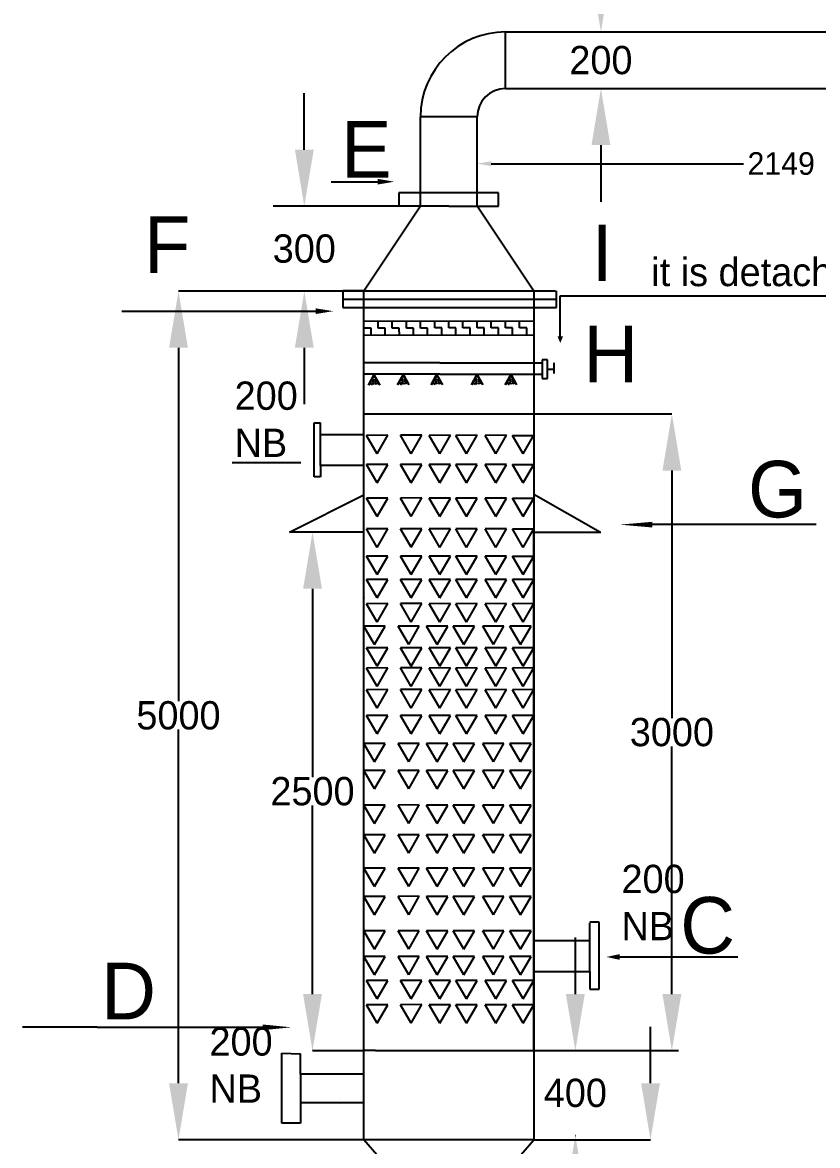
# Model space of a CAD drawing. Header units: inches. Extents: x -36349 to 130474, y -1458 to 49216.
# Drawn here: x -9149 to -6340, y 3319 to 7289 of the extents above; entities that cross this region are included whole.
import ezdxf

# ---------------------------------------------------------------- set-up
doc = ezdxf.new("R2010")
doc.units = ezdxf.units.IN
doc.header["$MEASUREMENT"] = 0
doc.layers.add('EQTXT', color=6, linetype='Continuous')
doc.layers.add('LINE NO', color=7, linetype='Continuous')
doc.dimstyles.get("Standard").update_dxf_attribs({"dimtxt": 80, "dimasz": 50, "dimexe": 0.18, "dimexo": 40, "dimgap": 0.09, "dimtad": 0, "dimtih": 1, "dimtoh": 1, "dimdec": 0, "dimzin": 0, "dimdsep": 46, "dimtxsty": 'Standard', "dimcen": 0.09, "dimclrd": 6, "dimclre": 6, "dimclrt": 5, "dimadec": 0, "dimazin": 0, "dimtfac": 1, "dimtdec": 0, "dimtofl": 0, "dimtmove": 0, "dimatfit": 3, "dimfxl": 1, "dimtolj": 1, "dimtzin": 0, "dimarcsym": 0})

# ---------------------------------------------------------------- blocks, each defined once
blk = doc.blocks.new('*D85')
at = {"layer": 'Defpoints', "color": 0, "linetype": 'ByBlock', "transparency": 16777216}
for p in [(-7442.9, 7255), (-7442.9, 7055), (-7105.5, 7055)]:
    blk.add_point(p, dxfattribs=at)
at = {"layer": 'EQTXT', "color": 6, "lineweight": -2, "transparency": 16777216}
for p, q in [((-7105.5, 7455), (-7105.5, 7655)), ((-7106.5, 7255), (-7105.3, 7255)), ((-7106.5, 7055), (-7105.3, 7055)), ((-7105.5, 6855), (-7105.5, 6655))]:
    blk.add_line(p, q, dxfattribs=at)
at = {"layer": 'EQTXT', "color": 6, "linetype": 'ByBlock', "transparency": 16777216}
for points in [[(-7138.8, 7455), (-7072.1, 7455), (-7105.5, 7255)], [(-7138.8, 6855), (-7072.1, 6855), (-7105.5, 7055)]]:
    blk.add_solid(points, dxfattribs=at)
at = {"layer": 'EQTXT', "color": 7, "linetype": 'ByBlock', "transparency": 16777216, "insert": (-7105.5, 7155), "char_height": 100, "attachment_point": 5}
blk.add_mtext('\\A1;200', dxfattribs=at)
blk = doc.blocks.new('*D86')
at = {"layer": 'Defpoints', "color": 0, "linetype": 'ByBlock', "transparency": 16777216}
for p in [(-8056.2, 6338.8), (-8598.1, 3338.8), (-8056.1, 3338.8)]:
    blk.add_point(p, dxfattribs=at)
at = {"layer": 'EQTXT', "color": 6, "lineweight": -2, "transparency": 16777216}
for p, q in [((-8597.1, 6338.8), (-8598.3, 6338.8)), ((-8598.1, 6138.8), (-8598.1, 4888.9)), ((-8598.1, 3538.8), (-8598.1, 4788.7)), ((-8597.1, 3338.8), (-8598.3, 3338.8))]:
    blk.add_line(p, q, dxfattribs=at)
at = {"layer": 'EQTXT', "color": 6, "linetype": 'ByBlock', "transparency": 16777216}
for points in [[(-8631.4, 6138.8), (-8564.8, 6138.8), (-8598.1, 6338.8)], [(-8631.4, 3538.8), (-8564.8, 3538.8), (-8598.1, 3338.8)]]:
    blk.add_solid(points, dxfattribs=at)
at = {"layer": 'EQTXT', "color": 7, "linetype": 'ByBlock', "transparency": 16777216, "insert": (-8598.1, 4838.8), "char_height": 100, "attachment_point": 5}
blk.add_mtext('\\A1;5000', dxfattribs=at)
blk = doc.blocks.new('*D87')
at = {"layer": 'Defpoints', "color": 0, "linetype": 'ByBlock', "transparency": 16777216}
for p in [(-7342.9, 3338.8), (-7342.9, 3038), (-6930.3, 3038)]:
    blk.add_point(p, dxfattribs=at)
at = {"layer": 'EQTXT', "color": 6, "lineweight": -2, "transparency": 16777216}
for p, q in [((-6930.3, 3538.8), (-6930.3, 3738.8)), ((-6931.3, 3338.8), (-6930.1, 3338.8)), ((-6931.3, 3038), (-6930.1, 3038)), ((-6930.3, 2838), (-6930.3, 2638))]:
    blk.add_line(p, q, dxfattribs=at)
at = {"layer": 'EQTXT', "color": 6, "linetype": 'ByBlock', "transparency": 16777216}
for points in [[(-6963.6, 3538.8), (-6897, 3538.8), (-6930.3, 3338.8)], [(-6963.6, 2838), (-6897, 2838), (-6930.3, 3038)]]:
    blk.add_solid(points, dxfattribs=at)
at = {"layer": 'EQTXT', "color": 7, "linetype": 'ByBlock', "transparency": 16777216, "insert": (-6930.3, 3188.4), "char_height": 100, "attachment_point": 5}
blk.add_mtext('\\A1;300', dxfattribs=at)
blk = doc.blocks.new('*D94')
at = {"layer": 'Defpoints', "color": 0, "linetype": 'ByBlock', "transparency": 16777216}
for p in [(-8124.5, 5486.9), (-7942.8, 5486.9), (-7942.8, 3654.2)]:
    blk.add_point(p, dxfattribs=at)
at = {"layer": 'EQTXT', "color": 6, "lineweight": -2, "transparency": 16777216}
for p, q in [((-8123.5, 5486.9), (-8124.7, 5486.9)), ((-8124.5, 5286.9), (-8124.5, 4620.7)), ((-8124.5, 3854.2), (-8124.5, 4520.5)), ((-8123.5, 3654.2), (-8124.7, 3654.2))]:
    blk.add_line(p, q, dxfattribs=at)
at = {"layer": 'EQTXT', "color": 6, "linetype": 'ByBlock', "transparency": 16777216}
for points in [[(-8157.8, 5286.9), (-8091.2, 5286.9), (-8124.5, 5486.9)], [(-8157.8, 3854.2), (-8091.2, 3854.2), (-8124.5, 3654.2)]]:
    blk.add_solid(points, dxfattribs=at)
at = {"layer": 'EQTXT', "color": 7, "linetype": 'ByBlock', "transparency": 16777216, "insert": (-8124.5, 4570.6), "char_height": 100, "attachment_point": 5}
blk.add_mtext('\\A1;2500', dxfattribs=at)
blk = doc.blocks.new('*D95')
at = {"layer": 'Defpoints', "color": 0, "linetype": 'ByBlock', "transparency": 16777216}
for p in [(-7742.9, 6638.8), (-8153.5, 6338.7), (-7742.9, 6338.7)]:
    blk.add_point(p, dxfattribs=at)
at = {"layer": 'EQTXT', "color": 6, "lineweight": -2, "transparency": 16777216}
for p, q in [((-8153.5, 6838.8), (-8153.5, 7038.8)), ((-8152.5, 6638.8), (-8153.6, 6638.8)), ((-8152.5, 6338.7), (-8153.6, 6338.7)), ((-8153.5, 6138.7), (-8153.5, 5938.7))]:
    blk.add_line(p, q, dxfattribs=at)
at = {"layer": 'EQTXT', "color": 6, "linetype": 'ByBlock', "transparency": 16777216}
for points in [[(-8186.8, 6838.8), (-8120.1, 6838.8), (-8153.5, 6638.8)], [(-8186.8, 6138.7), (-8120.1, 6138.7), (-8153.5, 6338.7)]]:
    blk.add_solid(points, dxfattribs=at)
at = {"layer": 'EQTXT', "color": 7, "linetype": 'ByBlock', "transparency": 16777216, "insert": (-8153.5, 6488.7), "char_height": 100, "attachment_point": 5}
blk.add_mtext('\\A1;300', dxfattribs=at)
blk = doc.blocks.new('*D97')
at = {"layer": 'Defpoints', "color": 0, "linetype": 'ByBlock', "transparency": 16777216}
for p in [(-7342.9, 3654.2), (-7342.9, 3354.2), (-7195.8, 3354.2)]:
    blk.add_point(p, dxfattribs=at)
at = {"layer": 'EQTXT', "color": 6, "lineweight": -2, "transparency": 16777216}
for p, q in [((-7195.8, 3854.2), (-7195.8, 4054.2)), ((-7196.8, 3654.2), (-7195.7, 3654.2)), ((-7196.8, 3354.2), (-7195.7, 3354.2)), ((-7195.8, 3154.2), (-7195.8, 2954.2))]:
    blk.add_line(p, q, dxfattribs=at)
at = {"layer": 'EQTXT', "color": 6, "linetype": 'ByBlock', "transparency": 16777216}
for points in [[(-7229.2, 3854.2), (-7162.5, 3854.2), (-7195.8, 3654.2)], [(-7229.2, 3154.2), (-7162.5, 3154.2), (-7195.8, 3354.2)]]:
    blk.add_solid(points, dxfattribs=at)
at = {"layer": 'EQTXT', "color": 7, "linetype": 'ByBlock', "transparency": 16777216, "insert": (-7195.8, 3504.2), "char_height": 100, "attachment_point": 5}
blk.add_mtext('\\A1;400', dxfattribs=at)
blk = doc.blocks.new('*D101')
at = {"layer": 'Defpoints', "color": 0, "linetype": 'ByBlock', "transparency": 16777216}
for p in [(-7342.9, 5904.8), (-7342.9, 3654.2), (-6854.7, 3654.2)]:
    blk.add_point(p, dxfattribs=at)
at = {"layer": 'EQTXT', "color": 6, "lineweight": -2, "transparency": 16777216}
for p, q in [((-6855.7, 5904.8), (-6854.5, 5904.8)), ((-6854.7, 5704.8), (-6854.7, 4829.6)), ((-6854.7, 3854.2), (-6854.7, 4729.4)), ((-6855.7, 3654.2), (-6854.5, 3654.2))]:
    blk.add_line(p, q, dxfattribs=at)
at = {"layer": 'EQTXT', "color": 6, "linetype": 'ByBlock', "transparency": 16777216}
for points in [[(-6888, 5704.8), (-6821.4, 5704.8), (-6854.7, 5904.8)], [(-6888, 3854.2), (-6821.4, 3854.2), (-6854.7, 3654.2)]]:
    blk.add_solid(points, dxfattribs=at)
at = {"layer": 'EQTXT', "color": 7, "linetype": 'ByBlock', "transparency": 16777216, "insert": (-6854.7, 4779.5), "char_height": 100, "attachment_point": 5}
blk.add_mtext('\\A1;3000', dxfattribs=at)

msp = doc.modelspace()

# ---------------------------------------------------------------- linework, layer by layer
at = {"color": 7, "linetype": 'ByBlock'}
for p, q in [((-7442.9, 7255), (-6776.1, 7255)), ((-7442.9, 7055), (-7442.9, 7255)), ((-6776.1, 7255), (-5494.1, 7255)), ((-7442.9, 7055), (-6768, 7055)), ((-6768, 7055), (-5494.1, 7055)), ((-7742.9, 6638.8), (-7742.9, 6955)), ((-7542.9, 6955), (-7742.9, 6955)), ((-7542.9, 6638.8), (-7542.9, 6955)), ((-7742.9, 6638.8), (-7942.9, 6338.8)), ((-7642.9, 6638.8), (-7742.9, 6638.8)), ((-7642.9, 6638.8), (-7542.9, 6638.8)), ((-7342.9, 6338.8), (-7542.9, 6638.8)), ((-7942.8, 6288.8), (-7942.9, 6338.8)), ((-7342.9, 6338.8), (-7342.8, 6289.9)), ((-7342.9, 6338.8), (-7342.9, 3338.8)), ((-7942.8, 3338.8), (-7942.8, 6288.8)), ((-7942.8, 6233.1), (-7342.8, 6234.2)), ((-7892.8, 6208.2), (-7892.8, 6233.2)), ((-7842.8, 6208.3), (-7842.8, 6233.3)), ((-7792.8, 6208.4), (-7792.8, 6233.4)), ((-7742.8, 6208.5), (-7742.8, 6233.5)), ((-7692.8, 6208.6), (-7692.8, 6233.6)), ((-7642.8, 6208.7), (-7642.8, 6233.7)), ((-7592.8, 6208.8), (-7592.8, 6233.8)), ((-7542.8, 6208.9), (-7542.8, 6233.9)), ((-7492.8, 6208.9), (-7492.8, 6233.9)), ((-7442.8, 6209), (-7442.8, 6234)), ((-7392.8, 6209.1), (-7392.8, 6234.1)), ((-7917.8, 6208.2), (-7942.8, 6208.1)), ((-7917.7, 6183.2), (-7917.8, 6208.2)), ((-7867.8, 6208.3), (-7892.8, 6208.2)), ((-7867.7, 6183.3), (-7867.8, 6208.3)), ((-7817.8, 6208.4), (-7842.8, 6208.3)), ((-7817.7, 6183.4), (-7817.8, 6208.4)), ((-7767.8, 6208.4), (-7792.8, 6208.4)), ((-7767.7, 6183.4), (-7767.8, 6208.4)), ((-7717.8, 6208.5), (-7742.8, 6208.5)), ((-7717.7, 6183.5), (-7717.8, 6208.5)), ((-7667.8, 6208.6), (-7692.8, 6208.6)), ((-7667.7, 6183.6), (-7667.8, 6208.6)), ((-7617.8, 6208.7), (-7642.8, 6208.7)), ((-7617.7, 6183.7), (-7617.8, 6208.7)), ((-7567.8, 6208.8), (-7592.8, 6208.8)), ((-7567.7, 6183.8), (-7567.8, 6208.8)), ((-7517.8, 6208.9), (-7542.8, 6208.9)), ((-7517.7, 6183.9), (-7517.8, 6208.9)), ((-7467.8, 6209), (-7492.8, 6208.9)), ((-7467.7, 6184), (-7467.8, 6209)), ((-7417.8, 6209.1), (-7442.8, 6209)), ((-7417.7, 6184.1), (-7417.8, 6209.1)), ((-7367.8, 6209.2), (-7392.8, 6209.1)), ((-7367.7, 6184.2), (-7367.8, 6209.2)), ((-7344.4, 6204.6), (-7344.4, 6204.6)), ((-7942.7, 6183.1), (-7342.7, 6184.2)), ((-7674.5, 6084.9), (-7312.5, 6084.9)), ((-7294.4, 6096.4), (-7312.5, 6096.4)), ((-7312.5, 6096.4), (-7312.5, 6084.9)), ((-7312.5, 6084.9), (-7312.5, 6029.8)), ((-7294.4, 6029.8), (-7294.4, 6096.4)), ((-7272.2, 6085.3), (-7272.2, 6047.8)), ((-7674.5, 6044.9), (-7313.1, 6044.9)), ((-7294.4, 6063.1), (-7272.2, 6063.1)), ((-7312.5, 6029.8), (-7294.4, 6029.8)), ((-7858.9, 5829.2), (-7933.9, 5829)), ((-7896.2, 5764.1), (-7933.9, 5829)), ((-7896.2, 5764.1), (-7858.9, 5829.2)), ((-7738.1, 5829.3), (-7813.1, 5829.2)), ((-7775.5, 5764.3), (-7813.1, 5829.2)), ((-7775.5, 5764.3), (-7738.1, 5829.3)), ((-7637.5, 5829.2), (-7712.5, 5829)), ((-7674.9, 5764.1), (-7712.5, 5829)), ((-7674.9, 5764.1), (-7637.5, 5829.2)), ((-7543.2, 5829.2), (-7618.2, 5829)), ((-7580.6, 5764.1), (-7618.2, 5829)), ((-7580.6, 5764.1), (-7543.2, 5829.2)), ((-7439, 5829.2), (-7514, 5829)), ((-7476.4, 5764.1), (-7514, 5829)), ((-7476.4, 5764.1), (-7439, 5829.2)), ((-7380.3, 5764.1), (-7417.9, 5829)), ((-7380.3, 5764.1), (-7342.9, 5829.2)), ((-7858.9, 5725.9), (-7933.9, 5725.8)), ((-7896.2, 5660.9), (-7933.9, 5725.8)), ((-7896.2, 5660.9), (-7858.9, 5725.9)), ((-7738.1, 5726.1), (-7813.1, 5725.9)), ((-7775.5, 5661.1), (-7813.1, 5725.9)), ((-7775.5, 5661.1), (-7738.1, 5726.1)), ((-7637.5, 5725.9), (-7712.5, 5725.8)), ((-7674.9, 5660.9), (-7712.5, 5725.8)), ((-7674.9, 5660.9), (-7637.5, 5725.9)), ((-7543.2, 5725.9), (-7618.2, 5725.8)), ((-7580.6, 5660.9), (-7618.2, 5725.8)), ((-7580.6, 5660.9), (-7543.2, 5725.9)), ((-7439, 5725.9), (-7514, 5725.8)), ((-7476.4, 5660.9), (-7514, 5725.8)), ((-7476.4, 5660.9), (-7439, 5725.9)), ((-7380.3, 5660.9), (-7417.9, 5725.8)), ((-7380.3, 5660.9), (-7342.9, 5725.9)), ((-7858.9, 5607.5), (-7933.9, 5607.4)), ((-7896.2, 5542.5), (-7933.9, 5607.4)), ((-7896.2, 5542.5), (-7858.9, 5607.5)), ((-7738.1, 5607.7), (-7813.1, 5607.5)), ((-7775.5, 5542.7), (-7813.1, 5607.5)), ((-7775.5, 5542.7), (-7738.1, 5607.7)), ((-7637.5, 5607.5), (-7712.5, 5607.4)), ((-7674.9, 5542.5), (-7712.5, 5607.4)), ((-7674.9, 5542.5), (-7637.5, 5607.5)), ((-7543.2, 5607.5), (-7618.2, 5607.4)), ((-7580.6, 5542.5), (-7618.2, 5607.4)), ((-7580.6, 5542.5), (-7543.2, 5607.5)), ((-7439, 5607.5), (-7514, 5607.4)), ((-7476.4, 5542.5), (-7514, 5607.4)), ((-7476.4, 5542.5), (-7439, 5607.5)), ((-7380.3, 5542.5), (-7417.9, 5607.4)), ((-7380.3, 5542.5), (-7342.9, 5607.5)), ((-7858.9, 5498.3), (-7933.9, 5498.1)), ((-7896.2, 5433.2), (-7933.9, 5498.1)), ((-7896.2, 5433.2), (-7858.9, 5498.3)), ((-7738.1, 5498.4), (-7813.1, 5498.3)), ((-7775.5, 5433.4), (-7813.1, 5498.3)), ((-7775.5, 5433.4), (-7738.1, 5498.4)), ((-7637.5, 5498.3), (-7712.5, 5498.1)), ((-7674.9, 5433.2), (-7712.5, 5498.1)), ((-7674.9, 5433.2), (-7637.5, 5498.3)), ((-7543.2, 5498.3), (-7618.2, 5498.1)), ((-7580.6, 5433.2), (-7618.2, 5498.1)), ((-7580.6, 5433.2), (-7543.2, 5498.3)), ((-7439, 5498.3), (-7514, 5498.1)), ((-7476.4, 5433.2), (-7514, 5498.1)), ((-7476.4, 5433.2), (-7439, 5498.3)), ((-7380.3, 5433.2), (-7417.9, 5498.1)), ((-7380.3, 5433.2), (-7342.9, 5498.3)), ((-7858.9, 5402), (-7933.9, 5401.8)), ((-7896.2, 5336.9), (-7933.9, 5401.8)), ((-7896.2, 5336.9), (-7858.9, 5402)), ((-7738.1, 5402.1), (-7813.1, 5402)), ((-7775.5, 5337.1), (-7813.1, 5402)), ((-7775.5, 5337.1), (-7738.1, 5402.1)), ((-7637.5, 5402), (-7712.5, 5401.8)), ((-7674.9, 5336.9), (-7712.5, 5401.8)), ((-7674.9, 5336.9), (-7637.5, 5402)), ((-7543.2, 5402), (-7618.2, 5401.8)), ((-7580.6, 5336.9), (-7618.2, 5401.8)), ((-7580.6, 5336.9), (-7543.2, 5402)), ((-7439, 5402), (-7514, 5401.8)), ((-7476.4, 5336.9), (-7514, 5401.8)), ((-7476.4, 5336.9), (-7439, 5402)), ((-7380.3, 5336.9), (-7417.9, 5401.8)), ((-7380.3, 5336.9), (-7342.9, 5402)), ((-7738.1, 5319.8), (-7813.1, 5319.7)), ((-7775.5, 5254.8), (-7738.1, 5319.8)), ((-7858.9, 5319.7), (-7933.9, 5319.6)), ((-7896.2, 5254.7), (-7933.9, 5319.6)), ((-7896.2, 5254.7), (-7858.9, 5319.7)), ((-7775.5, 5254.8), (-7813.1, 5319.7)), ((-7637.5, 5319.7), (-7712.5, 5319.6)), ((-7674.9, 5254.7), (-7712.5, 5319.6)), ((-7674.9, 5254.7), (-7637.5, 5319.7)), ((-7543.2, 5319.7), (-7618.2, 5319.6)), ((-7580.6, 5254.7), (-7618.2, 5319.6)), ((-7580.6, 5254.7), (-7543.2, 5319.7)), ((-7439, 5319.7), (-7514, 5319.6)), ((-7476.4, 5254.7), (-7514, 5319.6)), ((-7476.4, 5254.7), (-7439, 5319.7)), ((-7342.9, 5319.7), (-7417.9, 5319.6)), ((-7380.3, 5254.7), (-7417.9, 5319.6)), ((-7380.3, 5254.7), (-7342.9, 5319.7)), ((-7942.8, 5255.2), (-7942.8, 5254)), ((-7342.9, 5255.2), (-7342.9, 5254)), ((-7858.9, 5234.1), (-7933.9, 5233.9)), ((-7896.2, 5169.1), (-7933.9, 5233.9)), ((-7896.2, 5169.1), (-7858.9, 5234.1)), ((-7738.1, 5234.2), (-7813.1, 5234.1)), ((-7775.5, 5169.2), (-7813.1, 5234.1)), ((-7775.5, 5169.2), (-7738.1, 5234.2)), ((-7637.5, 5234.1), (-7712.5, 5233.9)), ((-7674.9, 5169.1), (-7712.5, 5233.9)), ((-7674.9, 5169.1), (-7637.5, 5234.1)), ((-7543.2, 5234.1), (-7618.2, 5233.9)), ((-7580.6, 5169.1), (-7618.2, 5233.9)), ((-7580.6, 5169.1), (-7543.2, 5234.1)), ((-7439, 5234.1), (-7514, 5233.9)), ((-7476.4, 5169.1), (-7514, 5233.9)), ((-7476.4, 5169.1), (-7439, 5234.1)), ((-7342.9, 5234.1), (-7417.9, 5233.9)), ((-7380.3, 5169.1), (-7417.9, 5233.9)), ((-7380.3, 5169.1), (-7342.9, 5234.1)), ((-7867.8, 5154.2), (-7942.8, 5154.1)), ((-7905.2, 5089.2), (-7942.8, 5154.1)), ((-7905.2, 5089.2), (-7867.8, 5154.2)), ((-7747.1, 5154.3), (-7822.1, 5154.2)), ((-7784.5, 5089.3), (-7822.1, 5154.2)), ((-7784.5, 5089.3), (-7747.1, 5154.3)), ((-7646.5, 5154.2), (-7721.5, 5154.1)), ((-7683.9, 5089.2), (-7721.5, 5154.1)), ((-7683.9, 5089.2), (-7646.5, 5154.2)), ((-7552.2, 5154.2), (-7627.2, 5154.1)), ((-7589.5, 5089.2), (-7627.2, 5154.1)), ((-7589.5, 5089.2), (-7552.2, 5154.2)), ((-7448, 5154.2), (-7523, 5154.1)), ((-7485.3, 5089.2), (-7523, 5154.1)), ((-7485.3, 5089.2), (-7448, 5154.2)), ((-7351.9, 5154.2), (-7426.9, 5154.1)), ((-7389.2, 5089.2), (-7426.9, 5154.1)), ((-7389.2, 5089.2), (-7351.9, 5154.2)), ((-7858.9, 5077.8), (-7933.9, 5077.7)), ((-7896.2, 5012.8), (-7933.9, 5077.7)), ((-7896.2, 5012.8), (-7858.9, 5077.8)), ((-7738.1, 5078), (-7813.1, 5077.8)), ((-7775.5, 5013), (-7813.1, 5077.8)), ((-7775.5, 5013), (-7738.1, 5078)), ((-7637.5, 5077.8), (-7712.5, 5077.7)), ((-7674.9, 5012.8), (-7712.5, 5077.7)), ((-7674.9, 5012.8), (-7637.5, 5077.8)), ((-7543.2, 5077.8), (-7618.2, 5077.7)), ((-7580.6, 5012.8), (-7618.2, 5077.7)), ((-7580.6, 5012.8), (-7543.2, 5077.8)), ((-7439, 5077.8), (-7514, 5077.7)), ((-7476.4, 5012.8), (-7514, 5077.7)), ((-7476.4, 5012.8), (-7439, 5077.8)), ((-7342.9, 5077.8), (-7417.9, 5077.7)), ((-7380.3, 5012.8), (-7417.9, 5077.7)), ((-7380.3, 5012.8), (-7342.9, 5077.8)), ((-7858.9, 5006.7), (-7933.9, 5006.5)), ((-7896.2, 4941.7), (-7933.9, 5006.5)), ((-7896.2, 4941.7), (-7858.9, 5006.7)), ((-7738.1, 5006.8), (-7813.1, 5006.7)), ((-7775.5, 4941.8), (-7813.1, 5006.7)), ((-7775.5, 4941.8), (-7738.1, 5006.8)), ((-7637.5, 5006.7), (-7712.5, 5006.5)), ((-7674.9, 4941.7), (-7712.5, 5006.5)), ((-7674.9, 4941.7), (-7637.5, 5006.7)), ((-7543.2, 5006.7), (-7618.2, 5006.5)), ((-7580.6, 4941.7), (-7618.2, 5006.5)), ((-7580.6, 4941.7), (-7543.2, 5006.7)), ((-7439, 5006.7), (-7514, 5006.5)), ((-7476.4, 4941.7), (-7514, 5006.5)), ((-7476.4, 4941.7), (-7439, 5006.7)), ((-7342.9, 5006.7), (-7417.9, 5006.5)), ((-7380.3, 4941.7), (-7417.9, 5006.5)), ((-7380.3, 4941.7), (-7342.9, 5006.7)), ((-7858.9, 4930.1), (-7933.9, 4929.9)), ((-7896.2, 4865.1), (-7933.9, 4929.9)), ((-7896.2, 4865.1), (-7858.9, 4930.1)), ((-7738.1, 4930.2), (-7813.1, 4930.1)), ((-7775.5, 4865.2), (-7813.1, 4930.1)), ((-7775.5, 4865.2), (-7738.1, 4930.2)), ((-7637.5, 4930.1), (-7712.5, 4929.9)), ((-7674.9, 4865.1), (-7712.5, 4929.9)), ((-7674.9, 4865.1), (-7637.5, 4930.1)), ((-7543.2, 4930.1), (-7618.2, 4929.9)), ((-7580.6, 4865.1), (-7618.2, 4929.9)), ((-7580.6, 4865.1), (-7543.2, 4930.1)), ((-7439, 4930.1), (-7514, 4929.9)), ((-7476.4, 4865.1), (-7514, 4929.9)), ((-7476.4, 4865.1), (-7439, 4930.1)), ((-7342.9, 4930.1), (-7417.9, 4929.9)), ((-7380.3, 4865.1), (-7417.9, 4929.9)), ((-7380.3, 4865.1), (-7342.9, 4930.1)), ((-7858.9, 4838.8), (-7933.9, 4838.7)), ((-7896.2, 4773.8), (-7933.9, 4838.7)), ((-7896.2, 4773.8), (-7858.9, 4838.8)), ((-7738.1, 4838.9), (-7813.1, 4838.8)), ((-7775.5, 4773.9), (-7813.1, 4838.8)), ((-7775.5, 4773.9), (-7738.1, 4838.9)), ((-7637.5, 4838.8), (-7712.5, 4838.7)), ((-7674.9, 4773.8), (-7712.5, 4838.7)), ((-7674.9, 4773.8), (-7637.5, 4838.8)), ((-7543.2, 4838.8), (-7618.2, 4838.7)), ((-7580.6, 4773.8), (-7618.2, 4838.7)), ((-7580.6, 4773.8), (-7543.2, 4838.8)), ((-7439, 4838.8), (-7514, 4838.7)), ((-7476.4, 4773.8), (-7514, 4838.7)), ((-7476.4, 4773.8), (-7439, 4838.8)), ((-7342.9, 4838.8), (-7417.9, 4838.7)), ((-7380.3, 4773.8), (-7417.9, 4838.7)), ((-7380.3, 4773.8), (-7342.9, 4838.8)), ((-7867.8, 4739.4), (-7942.8, 4739.3)), ((-7905.2, 4674.4), (-7942.8, 4739.3)), ((-7905.2, 4674.4), (-7867.8, 4739.4)), ((-7747.1, 4739.6), (-7822.1, 4739.4)), ((-7784.5, 4674.6), (-7822.1, 4739.4)), ((-7784.5, 4674.6), (-7747.1, 4739.6)), ((-7646.5, 4739.4), (-7721.5, 4739.3)), ((-7683.9, 4674.4), (-7721.5, 4739.3)), ((-7683.9, 4674.4), (-7646.5, 4739.4)), ((-7552.2, 4739.4), (-7627.2, 4739.3)), ((-7589.5, 4674.4), (-7627.2, 4739.3)), ((-7589.5, 4674.4), (-7552.2, 4739.4)), ((-7448, 4739.4), (-7523, 4739.3)), ((-7485.3, 4674.4), (-7523, 4739.3)), ((-7485.3, 4674.4), (-7448, 4739.4)), ((-7351.9, 4739.4), (-7426.9, 4739.3)), ((-7389.2, 4674.4), (-7426.9, 4739.3)), ((-7389.2, 4674.4), (-7351.9, 4739.4)), ((-7747.1, 4644.9), (-7822.1, 4644.7)), ((-7784.5, 4579.8), (-7747.1, 4644.9)), ((-7867.8, 4644.7), (-7942.8, 4644.6)), ((-7905.2, 4579.7), (-7942.8, 4644.6)), ((-7905.2, 4579.7), (-7867.8, 4644.7)), ((-7784.5, 4579.8), (-7822.1, 4644.7)), ((-7646.5, 4644.7), (-7721.5, 4644.6)), ((-7683.9, 4579.7), (-7721.5, 4644.6)), ((-7683.9, 4579.7), (-7646.5, 4644.7)), ((-7552.2, 4644.7), (-7627.2, 4644.6)), ((-7589.5, 4579.7), (-7627.2, 4644.6)), ((-7589.5, 4579.7), (-7552.2, 4644.7)), ((-7448, 4644.7), (-7523, 4644.6)), ((-7485.3, 4579.7), (-7523, 4644.6)), ((-7485.3, 4579.7), (-7448, 4644.7)), ((-7351.9, 4644.7), (-7426.9, 4644.6)), ((-7389.2, 4579.7), (-7426.9, 4644.6)), ((-7389.2, 4579.7), (-7351.9, 4644.7)), ((-7867.8, 4522.3), (-7942.8, 4522.2)), ((-7905.2, 4457.3), (-7942.8, 4522.2)), ((-7905.2, 4457.3), (-7867.8, 4522.3)), ((-7747.1, 4522.4), (-7822.1, 4522.3)), ((-7784.5, 4457.4), (-7822.1, 4522.3)), ((-7784.5, 4457.4), (-7747.1, 4522.4)), ((-7646.5, 4522.3), (-7721.5, 4522.2)), ((-7683.9, 4457.3), (-7721.5, 4522.2)), ((-7683.9, 4457.3), (-7646.5, 4522.3)), ((-7552.2, 4522.3), (-7627.2, 4522.2)), ((-7589.5, 4457.3), (-7627.2, 4522.2)), ((-7589.5, 4457.3), (-7552.2, 4522.3)), ((-7448, 4522.3), (-7523, 4522.2)), ((-7485.3, 4457.3), (-7523, 4522.2)), ((-7485.3, 4457.3), (-7448, 4522.3)), ((-7351.9, 4522.3), (-7426.9, 4522.2)), ((-7389.2, 4457.3), (-7426.9, 4522.2)), ((-7389.2, 4457.3), (-7351.9, 4522.3)), ((-7867.8, 4416.7), (-7942.8, 4416.6)), ((-7905.2, 4351.7), (-7942.8, 4416.6)), ((-7905.2, 4351.7), (-7867.8, 4416.7)), ((-7747.1, 4416.9), (-7822.1, 4416.7)), ((-7784.5, 4351.9), (-7822.1, 4416.7)), ((-7784.5, 4351.9), (-7747.1, 4416.9)), ((-7646.5, 4416.7), (-7721.5, 4416.6)), ((-7683.9, 4351.7), (-7721.5, 4416.6)), ((-7683.9, 4351.7), (-7646.5, 4416.7)), ((-7552.2, 4416.7), (-7627.2, 4416.6)), ((-7589.5, 4351.7), (-7627.2, 4416.6)), ((-7589.5, 4351.7), (-7552.2, 4416.7)), ((-7448, 4416.7), (-7523, 4416.6)), ((-7485.3, 4351.7), (-7523, 4416.6)), ((-7485.3, 4351.7), (-7448, 4416.7)), ((-7351.9, 4416.7), (-7426.9, 4416.6)), ((-7389.2, 4351.7), (-7426.9, 4416.6)), ((-7389.2, 4351.7), (-7351.9, 4416.7)), ((-7867.8, 4299.2), (-7942.8, 4299.1)), ((-7905.2, 4234.2), (-7942.8, 4299.1)), ((-7905.2, 4234.2), (-7867.8, 4299.2)), ((-7747.1, 4299.3), (-7822.1, 4299.2)), ((-7784.5, 4234.3), (-7822.1, 4299.2)), ((-7784.5, 4234.3), (-7747.1, 4299.3)), ((-7646.5, 4299.2), (-7721.5, 4299.1)), ((-7683.9, 4234.2), (-7721.5, 4299.1)), ((-7683.9, 4234.2), (-7646.5, 4299.2)), ((-7552.2, 4299.2), (-7627.2, 4299.1)), ((-7589.5, 4234.2), (-7627.2, 4299.1)), ((-7589.5, 4234.2), (-7552.2, 4299.2)), ((-7448, 4299.2), (-7523, 4299.1)), ((-7485.3, 4234.2), (-7523, 4299.1)), ((-7485.3, 4234.2), (-7448, 4299.2)), ((-7351.9, 4299.2), (-7426.9, 4299.1)), ((-7389.2, 4234.2), (-7426.9, 4299.1)), ((-7389.2, 4234.2), (-7351.9, 4299.2)), ((-7867.8, 4199.5), (-7942.8, 4199.4)), ((-7905.2, 4134.5), (-7942.8, 4199.4)), ((-7905.2, 4134.5), (-7867.8, 4199.5)), ((-7747.1, 4199.7), (-7822.1, 4199.5)), ((-7784.5, 4134.6), (-7822.1, 4199.5)), ((-7784.5, 4134.6), (-7747.1, 4199.7)), ((-7646.5, 4199.5), (-7721.5, 4199.4)), ((-7683.9, 4134.5), (-7721.5, 4199.4)), ((-7683.9, 4134.5), (-7646.5, 4199.5)), ((-7552.2, 4199.5), (-7627.2, 4199.4)), ((-7589.5, 4134.5), (-7627.2, 4199.4)), ((-7589.5, 4134.5), (-7552.2, 4199.5)), ((-7448, 4199.5), (-7523, 4199.4)), ((-7485.3, 4134.5), (-7523, 4199.4)), ((-7485.3, 4134.5), (-7448, 4199.5)), ((-7351.9, 4199.5), (-7426.9, 4199.4)), ((-7389.2, 4134.5), (-7426.9, 4199.4)), ((-7389.2, 4134.5), (-7351.9, 4199.5)), ((-7867.8, 4077.7), (-7942.8, 4077.6)), ((-7905.2, 4012.7), (-7942.8, 4077.6)), ((-7905.2, 4012.7), (-7867.8, 4077.7)), ((-7747.1, 4077.8), (-7822.1, 4077.7)), ((-7784.5, 4012.8), (-7822.1, 4077.7)), ((-7784.5, 4012.8), (-7747.1, 4077.8)), ((-7646.5, 4077.7), (-7721.5, 4077.6)), ((-7683.9, 4012.7), (-7721.5, 4077.6)), ((-7683.9, 4012.7), (-7646.5, 4077.7)), ((-7552.2, 4077.7), (-7627.2, 4077.6)), ((-7589.5, 4012.7), (-7627.2, 4077.6)), ((-7589.5, 4012.7), (-7552.2, 4077.7)), ((-7448, 4077.7), (-7523, 4077.6)), ((-7485.3, 4012.7), (-7523, 4077.6)), ((-7485.3, 4012.7), (-7448, 4077.7)), ((-7351.9, 4077.7), (-7426.9, 4077.6)), ((-7389.2, 4012.7), (-7426.9, 4077.6)), ((-7389.2, 4012.7), (-7351.9, 4077.7)), ((-7867.8, 3986.9), (-7942.8, 3986.8)), ((-7905.2, 3921.9), (-7942.8, 3986.8)), ((-7905.2, 3921.9), (-7867.8, 3986.9)), ((-7747.1, 3987.1), (-7822.1, 3986.9)), ((-7784.5, 3922.1), (-7822.1, 3986.9)), ((-7784.5, 3922.1), (-7747.1, 3987.1)), ((-7646.5, 3986.9), (-7721.5, 3986.8)), ((-7683.9, 3921.9), (-7721.5, 3986.8)), ((-7683.9, 3921.9), (-7646.5, 3986.9)), ((-7552.2, 3986.9), (-7627.2, 3986.8)), ((-7589.5, 3921.9), (-7627.2, 3986.8)), ((-7589.5, 3921.9), (-7552.2, 3986.9)), ((-7448, 3986.9), (-7523, 3986.8)), ((-7485.3, 3921.9), (-7523, 3986.8)), ((-7485.3, 3921.9), (-7448, 3986.9)), ((-7351.9, 3986.9), (-7426.9, 3986.8)), ((-7389.2, 3921.9), (-7426.9, 3986.8)), ((-7389.2, 3921.9), (-7351.9, 3986.9)), ((-7858.9, 3901.9), (-7933.9, 3901.7)), ((-7896.2, 3836.9), (-7933.9, 3901.7)), ((-7896.2, 3836.9), (-7858.9, 3901.9)), ((-7738.1, 3902), (-7813.1, 3901.9)), ((-7775.5, 3837), (-7813.1, 3901.9)), ((-7775.5, 3837), (-7738.1, 3902)), ((-7637.5, 3901.9), (-7712.5, 3901.7)), ((-7674.9, 3836.9), (-7712.5, 3901.7)), ((-7674.9, 3836.9), (-7637.5, 3901.9)), ((-7543.2, 3901.9), (-7618.2, 3901.7)), ((-7580.6, 3836.9), (-7618.2, 3901.7)), ((-7580.6, 3836.9), (-7543.2, 3901.9)), ((-7439, 3901.9), (-7514, 3901.7)), ((-7476.4, 3836.9), (-7514, 3901.7)), ((-7476.4, 3836.9), (-7439, 3901.9)), ((-7342.9, 3901.9), (-7417.9, 3901.7)), ((-7380.3, 3836.9), (-7417.9, 3901.7)), ((-7380.3, 3836.9), (-7342.9, 3901.9)), ((-7858.9, 3816.5), (-7933.9, 3816.3)), ((-7896.2, 3751.4), (-7933.9, 3816.3)), ((-7896.2, 3751.4), (-7858.9, 3816.5)), ((-7738.1, 3816.6), (-7813.1, 3816.5)), ((-7775.5, 3751.6), (-7813.1, 3816.5)), ((-7775.5, 3751.6), (-7738.1, 3816.6)), ((-7637.5, 3816.5), (-7712.5, 3816.3)), ((-7674.9, 3751.4), (-7712.5, 3816.3)), ((-7674.9, 3751.4), (-7637.5, 3816.5)), ((-7543.2, 3816.5), (-7618.2, 3816.3)), ((-7580.6, 3751.4), (-7618.2, 3816.3)), ((-7580.6, 3751.4), (-7543.2, 3816.5)), ((-7439, 3816.5), (-7514, 3816.3)), ((-7476.4, 3751.4), (-7514, 3816.3)), ((-7476.4, 3751.4), (-7439, 3816.5)), ((-7342.9, 3816.5), (-7417.9, 3816.3)), ((-7380.3, 3751.4), (-7417.9, 3816.3)), ((-7380.3, 3751.4), (-7342.9, 3816.5)), ((-7342.9, 3338.8), (-7942.8, 3338.8))]:
    msp.add_line(p, q, dxfattribs=at)
at = {"color": 7, "linetype": 'ByBlock', "true_color": 0xffffff}
msp.add_line((-7717.9, 7091.6), (-7717.9, 7091.9), dxfattribs=at)
at = {"color": 6}
for p, q in [((-7542.9, 6788.4), (-7542.9, 6789.6)), ((-7492.9, 6789.4), (-6601.9, 6789.4)), ((-8028.5, 3484.7), (-8028.5, 3484.7)), ((-8028.5, 3484.7), (-8028.5, 3484.7)), ((-7143.4, 3338.8), (-7142.2, 3338.8))]:
    msp.add_line(p, q, dxfattribs=at)
for p, q in [((-7927.2, 6006.7), (-7906.4, 6043.8)), ((-7909.1, 6032.2), (-7906.5, 6037)), ((-7885.5, 6006.7), (-7906.4, 6043.8)), ((-7901.7, 6032.2), (-7904.8, 6037)), ((-7824.2, 6007.9), (-7803.4, 6044.9)), ((-7806.1, 6033.3), (-7803.5, 6038.1)), ((-7782.6, 6007.9), (-7803.4, 6044.9)), ((-7798.7, 6033.3), (-7801.8, 6038.1)), ((-7705.8, 6007.9), (-7685, 6044.9)), ((-7688.3, 6033.3), (-7685.7, 6038.1)), ((-7664.1, 6007.9), (-7685, 6044.9)), ((-7680.9, 6033.3), (-7684, 6038.1)), ((-7563.2, 6007.9), (-7542.3, 6044.9)), ((-7545, 6033.3), (-7542.4, 6038.1)), ((-7521.5, 6007.9), (-7542.3, 6044.9)), ((-7537.7, 6033.3), (-7540.8, 6038.1)), ((-7443.7, 6007.9), (-7422.8, 6044.9)), ((-7425.5, 6032.1), (-7423, 6036.9)), ((-7402, 6007.9), (-7422.8, 6044.9)), ((-7418.2, 6032.1), (-7421.3, 6036.9)), ((-7924.6, 6006.1), (-7922.1, 6010.9)), ((-7920, 6013.5), (-7917.4, 6018.3)), ((-7918.3, 6008.6), (-7915.7, 6013.4)), ((-7916.1, 6006.1), (-7913.6, 6010.9)), ((-7915.7, 6020.3), (-7913.1, 6025.1)), ((-7913.3, 6018), (-7910.7, 6022.9)), ((-7913.3, 6011.5), (-7910.7, 6016.3)), ((-7913, 6026.2), (-7910.4, 6031)), ((-7912.1, 6008.6), (-7909.6, 6013.4)), ((-7910, 6024.3), (-7907.4, 6029.1)), ((-7909.7, 6018), (-7907.2, 6022.9)), ((-7909.1, 6014.2), (-7906.5, 6019)), ((-7909.1, 6008.6), (-7906.5, 6013.4)), ((-7901.4, 6023.5), (-7904.5, 6028.3)), ((-7899.9, 6008.6), (-7903, 6013.4)), ((-7899.1, 6023.5), (-7902.2, 6028.3)), ((-7899.1, 6015.2), (-7902.2, 6020)), ((-7897.7, 6017.6), (-7900.8, 6022.4)), ((-7897.7, 6025.6), (-7900.7, 6030.4)), ((-7895.4, 6008.6), (-7898.5, 6013.4)), ((-7893.2, 6010.3), (-7896.3, 6015.1)), ((-7892.6, 6016.1), (-7895.7, 6020.8)), ((-7888.5, 6009.3), (-7891.6, 6014.1)), ((-7821.7, 6007.2), (-7819.1, 6012)), ((-7817, 6014.7), (-7814.4, 6019.5)), ((-7815.3, 6009.7), (-7812.7, 6014.5)), ((-7813.2, 6007.2), (-7810.6, 6012)), ((-7812.7, 6021.4), (-7810.1, 6026.2)), ((-7810.3, 6019.2), (-7807.7, 6024)), ((-7810.3, 6012.6), (-7807.7, 6017.4)), ((-7810, 6027.3), (-7807.4, 6032.1)), ((-7809.2, 6009.7), (-7806.6, 6014.5)), ((-7807, 6025.4), (-7804.4, 6030.2)), ((-7806.8, 6019.2), (-7804.2, 6024)), ((-7806.1, 6015.3), (-7803.5, 6020.1)), ((-7806.1, 6009.7), (-7803.5, 6014.5)), ((-7798.4, 6024.6), (-7801.5, 6029.4)), ((-7796.9, 6009.7), (-7800, 6014.5)), ((-7796.1, 6024.6), (-7799.2, 6029.4)), ((-7796.1, 6016.3), (-7799.2, 6021.1)), ((-7794.7, 6026.8), (-7797.8, 6031.5)), ((-7794.7, 6018.7), (-7797.8, 6023.5)), ((-7792.4, 6009.7), (-7795.5, 6014.5)), ((-7790.3, 6011.4), (-7793.4, 6016.2)), ((-7789.6, 6017.2), (-7792.7, 6022)), ((-7785.5, 6010.4), (-7788.6, 6015.2)), ((-7703.2, 6007.2), (-7700.7, 6012)), ((-7703.2, 6007.2), (-7700.7, 6012)), ((-7703.2, 6007.2), (-7700.7, 6012)), ((-7703.2, 6007.2), (-7700.7, 6012)), ((-7703.2, 6007.2), (-7700.7, 6012)), ((-7703.2, 6007.2), (-7700.7, 6012)), ((-7698.6, 6014.7), (-7696, 6019.5)), ((-7698.6, 6014.7), (-7696, 6019.5)), ((-7698.6, 6014.7), (-7696, 6019.5)), ((-7698.6, 6014.7), (-7696, 6019.5)), ((-7698.6, 6014.7), (-7696, 6019.5)), ((-7698.6, 6014.7), (-7696, 6019.5)), ((-7696.9, 6009.7), (-7694.3, 6014.5)), ((-7696.9, 6009.7), (-7694.3, 6014.5)), ((-7696.9, 6009.7), (-7694.3, 6014.5)), ((-7696.9, 6009.7), (-7694.3, 6014.5)), ((-7696.9, 6009.7), (-7694.3, 6014.5)), ((-7696.9, 6009.7), (-7694.3, 6014.5)), ((-7694.7, 6007.2), (-7692.2, 6012)), ((-7694.7, 6007.2), (-7692.2, 6012)), ((-7694.7, 6007.2), (-7692.2, 6012)), ((-7694.7, 6007.2), (-7692.2, 6012)), ((-7694.7, 6007.2), (-7692.2, 6012)), ((-7694.7, 6007.2), (-7692.2, 6012)), ((-7694.3, 6021.4), (-7691.7, 6026.2)), ((-7694.3, 6021.4), (-7691.7, 6026.2)), ((-7694.3, 6021.4), (-7691.7, 6026.2)), ((-7694.3, 6021.4), (-7691.7, 6026.2)), ((-7694.3, 6021.4), (-7691.7, 6026.2)), ((-7694.3, 6021.4), (-7691.7, 6026.2)), ((-7691.9, 6019.2), (-7689.3, 6024)), ((-7691.9, 6019.2), (-7689.3, 6024)), ((-7691.9, 6019.2), (-7689.3, 6024)), ((-7691.9, 6019.2), (-7689.3, 6024)), ((-7691.9, 6019.2), (-7689.3, 6024)), ((-7691.9, 6019.2), (-7689.3, 6024)), ((-7691.9, 6012.6), (-7689.3, 6017.4)), ((-7691.9, 6012.6), (-7689.3, 6017.4)), ((-7691.9, 6012.6), (-7689.3, 6017.4)), ((-7691.9, 6012.6), (-7689.3, 6017.4)), ((-7691.9, 6012.6), (-7689.3, 6017.4)), ((-7691.9, 6012.6), (-7689.3, 6017.4)), ((-7691.6, 6027.3), (-7689, 6032.1)), ((-7691.6, 6027.3), (-7689, 6032.1)), ((-7691.6, 6027.3), (-7689, 6032.1)), ((-7691.6, 6027.3), (-7689, 6032.1)), ((-7691.6, 6027.3), (-7689, 6032.1)), ((-7691.6, 6027.3), (-7689, 6032.1)), ((-7690.7, 6009.7), (-7688.2, 6014.5)), ((-7690.7, 6009.7), (-7688.2, 6014.5)), ((-7690.7, 6009.7), (-7688.2, 6014.5)), ((-7690.7, 6009.7), (-7688.2, 6014.5)), ((-7690.7, 6009.7), (-7688.2, 6014.5)), ((-7690.7, 6009.7), (-7688.2, 6014.5)), ((-7688.6, 6025.4), (-7686, 6030.2)), ((-7688.6, 6025.4), (-7686, 6030.2)), ((-7688.6, 6025.4), (-7686, 6030.2)), ((-7688.6, 6025.4), (-7686, 6030.2)), ((-7688.6, 6025.4), (-7686, 6030.2)), ((-7688.6, 6025.4), (-7686, 6030.2)), ((-7688.3, 6019.2), (-7685.8, 6024)), ((-7688.3, 6019.2), (-7685.8, 6024)), ((-7688.3, 6019.2), (-7685.8, 6024)), ((-7688.3, 6019.2), (-7685.8, 6024)), ((-7688.3, 6019.2), (-7685.8, 6024)), ((-7688.3, 6019.2), (-7685.8, 6024)), ((-7687.7, 6015.3), (-7685.1, 6020.1)), ((-7687.7, 6015.3), (-7685.1, 6020.1)), ((-7687.7, 6015.3), (-7685.1, 6020.1)), ((-7687.7, 6015.3), (-7685.1, 6020.1)), ((-7687.7, 6015.3), (-7685.1, 6020.1)), ((-7687.7, 6015.3), (-7685.1, 6020.1)), ((-7687.7, 6009.7), (-7685.1, 6014.5)), ((-7687.7, 6009.7), (-7685.1, 6014.5)), ((-7687.7, 6009.7), (-7685.1, 6014.5)), ((-7687.7, 6009.7), (-7685.1, 6014.5)), ((-7687.7, 6009.7), (-7685.1, 6014.5)), ((-7687.7, 6009.7), (-7685.1, 6014.5)), ((-7680, 6024.6), (-7683.1, 6029.4)), ((-7680, 6024.6), (-7683.1, 6029.4)), ((-7680, 6024.6), (-7683.1, 6029.4)), ((-7680, 6024.6), (-7683.1, 6029.4)), ((-7680, 6024.6), (-7683.1, 6029.4)), ((-7680, 6024.6), (-7683.1, 6029.4)), ((-7678.5, 6009.7), (-7681.6, 6014.5)), ((-7678.5, 6009.7), (-7681.6, 6014.5)), ((-7678.5, 6009.7), (-7681.6, 6014.5)), ((-7678.5, 6009.7), (-7681.6, 6014.5)), ((-7678.5, 6009.7), (-7681.6, 6014.5)), ((-7678.5, 6009.7), (-7681.6, 6014.5)), ((-7677.7, 6024.6), (-7680.8, 6029.4)), ((-7677.7, 6024.6), (-7680.8, 6029.4)), ((-7677.7, 6024.6), (-7680.8, 6029.4)), ((-7677.7, 6024.6), (-7680.8, 6029.4)), ((-7677.7, 6024.6), (-7680.8, 6029.4)), ((-7677.7, 6024.6), (-7680.8, 6029.4)), ((-7677.7, 6016.3), (-7680.8, 6021.1)), ((-7677.7, 6016.3), (-7680.8, 6021.1)), ((-7677.7, 6016.3), (-7680.8, 6021.1)), ((-7677.7, 6016.3), (-7680.8, 6021.1)), ((-7677.7, 6016.3), (-7680.8, 6021.1)), ((-7677.7, 6016.3), (-7680.8, 6021.1)), ((-7676.3, 6026.8), (-7679.4, 6031.5)), ((-7676.3, 6026.8), (-7679.4, 6031.5)), ((-7676.3, 6026.8), (-7679.4, 6031.5)), ((-7676.3, 6026.8), (-7679.4, 6031.5)), ((-7676.3, 6026.8), (-7679.4, 6031.5)), ((-7676.3, 6026.8), (-7679.4, 6031.5)), ((-7676.3, 6018.7), (-7679.4, 6023.5)), ((-7676.3, 6018.7), (-7679.4, 6023.5)), ((-7676.3, 6018.7), (-7679.4, 6023.5)), ((-7676.3, 6018.7), (-7679.4, 6023.5)), ((-7676.3, 6018.7), (-7679.4, 6023.5)), ((-7676.3, 6018.7), (-7679.4, 6023.5)), ((-7674, 6009.7), (-7677.1, 6014.5)), ((-7674, 6009.7), (-7677.1, 6014.5)), ((-7674, 6009.7), (-7677.1, 6014.5)), ((-7674, 6009.7), (-7677.1, 6014.5)), ((-7674, 6009.7), (-7677.1, 6014.5)), ((-7674, 6009.7), (-7677.1, 6014.5)), ((-7671.8, 6011.4), (-7674.9, 6016.2)), ((-7671.8, 6011.4), (-7674.9, 6016.2)), ((-7671.8, 6011.4), (-7674.9, 6016.2)), ((-7671.8, 6011.4), (-7674.9, 6016.2)), ((-7671.8, 6011.4), (-7674.9, 6016.2)), ((-7671.8, 6011.4), (-7674.9, 6016.2)), ((-7671.2, 6017.2), (-7674.3, 6022)), ((-7671.2, 6017.2), (-7674.3, 6022)), ((-7671.2, 6017.2), (-7674.3, 6022)), ((-7671.2, 6017.2), (-7674.3, 6022)), ((-7671.2, 6017.2), (-7674.3, 6022)), ((-7671.2, 6017.2), (-7674.3, 6022)), ((-7667.1, 6010.4), (-7670.2, 6015.2)), ((-7667.1, 6010.4), (-7670.2, 6015.2)), ((-7667.1, 6010.4), (-7670.2, 6015.2)), ((-7667.1, 6010.4), (-7670.2, 6015.2)), ((-7667.1, 6010.4), (-7670.2, 6015.2)), ((-7667.1, 6010.4), (-7670.2, 6015.2)), ((-7560.6, 6007.2), (-7558, 6012)), ((-7556, 6014.7), (-7553.4, 6019.5)), ((-7554.3, 6009.7), (-7551.7, 6014.5)), ((-7552.1, 6007.2), (-7549.5, 6012)), ((-7551.7, 6021.4), (-7549.1, 6026.2)), ((-7549.2, 6019.2), (-7546.7, 6024)), ((-7549.2, 6012.6), (-7546.7, 6017.4)), ((-7549, 6027.3), (-7546.4, 6032.1)), ((-7548.1, 6009.7), (-7545.5, 6014.5)), ((-7546, 6025.4), (-7543.4, 6030.2)), ((-7545.7, 6019.2), (-7543.1, 6024)), ((-7545, 6015.3), (-7542.4, 6020.1)), ((-7545, 6009.7), (-7542.4, 6014.5)), ((-7537.4, 6024.6), (-7540.5, 6029.4)), ((-7535.9, 6009.7), (-7539, 6014.5)), ((-7535, 6024.6), (-7538.1, 6029.4)), ((-7535, 6016.3), (-7538.1, 6021.1)), ((-7533.7, 6018.7), (-7536.8, 6023.5)), ((-7533.6, 6026.8), (-7536.7, 6031.5)), ((-7531.3, 6009.7), (-7534.4, 6014.5)), ((-7529.2, 6011.4), (-7532.3, 6016.2)), ((-7528.6, 6017.2), (-7531.7, 6022)), ((-7524.5, 6010.4), (-7527.6, 6015.2)), ((-7441.1, 6007.2), (-7438.5, 6012)), ((-7436.5, 6014.7), (-7433.9, 6019.5)), ((-7434.8, 6009.7), (-7432.2, 6014.5)), ((-7432.6, 6007.2), (-7430, 6012)), ((-7432.2, 6021.4), (-7429.6, 6026.2)), ((-7429.7, 6019.2), (-7427.2, 6024)), ((-7429.7, 6012.6), (-7427.2, 6017.4)), ((-7429.5, 6027.3), (-7426.9, 6032.1)), ((-7428.6, 6009.7), (-7426, 6014.5)), ((-7426.5, 6025.4), (-7423.9, 6030.2)), ((-7426.2, 6019.2), (-7423.6, 6024)), ((-7425.5, 6015.3), (-7423, 6020.1)), ((-7425.5, 6009.7), (-7423, 6014.5)), ((-7417.9, 6024.6), (-7421, 6029.4)), ((-7416.4, 6009.7), (-7419.5, 6014.5)), ((-7415.5, 6024.6), (-7418.6, 6029.4)), ((-7415.5, 6016.3), (-7418.6, 6021.1)), ((-7414.2, 6018.7), (-7417.3, 6023.5)), ((-7414.1, 6026.8), (-7417.2, 6031.5)), ((-7411.8, 6009.7), (-7414.9, 6014.5)), ((-7409.7, 6011.4), (-7412.8, 6016.2)), ((-7409.1, 6017.2), (-7412.2, 6022)), ((-7405, 6010.4), (-7408.1, 6015.2))]:
    msp.add_line(p, q)
at = {"color": 7, "linetype": 'ByBlock'}
for radius in [300, 100]:
    msp.add_arc((-7442.9, 6955), radius, 90, 180, dxfattribs=at)
at = {"color": 6, "linetype": 'ByBlock'}
msp.add_solid([(-7492.9, 6797.8), (-7492.9, 6781.1), (-7542.9, 6789.4)], dxfattribs=at)
at = {"layer": 'EQTXT', "color": 7, "linetype": 'ByBlock'}
for p, q in [((-8058.7, 6725.7), (-7894.1, 6725.7)), ((-7742.9, 6686.8), (-7818.9, 6686.8)), ((-7818.9, 6686.8), (-7818.9, 6638.8)), ((-7466.9, 6686.8), (-7742.9, 6686.8)), ((-7466.9, 6638.8), (-7466.9, 6686.8)), ((-7818.9, 6638.8), (-8263, 6638.8)), ((-7742.9, 6638.8), (-7818.9, 6638.8)), ((-7542.9, 6638.8), (-7466.9, 6638.8)), ((-8484.4, 6338.8), (-8598.3, 6338.8)), ((-7942.9, 6338.8), (-8484.4, 6338.8)), ((-7942.8, 6339.4), (-8017.2, 6339.4)), ((-8017.2, 6339.4), (-8017.2, 6280.5)), ((-7942.8, 6339.4), (-7266, 6339.4)), ((-7262.3, 6280.5), (-7262.3, 6339.4)), ((-7249, 6179.6), (-7249, 6322.5)), ((-7249, 6322.5), (-6980.8, 6322.5)), ((-6980.8, 6322.5), (-6200.6, 6322.5)), ((-8017.2, 6310), (-7262.3, 6310)), ((-8017.2, 6280.5), (-7262.3, 6280.5)), ((-8798, 6268), (-8113.1, 6268)), ((-7674.5, 6084.9), (-7942.8, 6084.9)), ((-7674.5, 6044.9), (-7942.8, 6044.9)), ((-7942.8, 5904.8), (-7342.9, 5904.8)), ((-7342.9, 5904.8), (-6854.5, 5904.8)), ((-8118.8, 5682), (-8118.8, 5873.8)), ((-8118.8, 5873.8), (-8096.5, 5873.2)), ((-8096.5, 5831.5), (-8096.5, 5873.2)), ((-8096.5, 5723), (-8096.5, 5831.5)), ((-8096.5, 5831.5), (-7942.8, 5831.5)), ((-7417.9, 5829), (-7342.9, 5829)), ((-8408.9, 5732.6), (-8165.7, 5732.6)), ((-7942.8, 5723), (-8096.5, 5723)), ((-8096.5, 5723), (-8096.5, 5682)), ((-7417.9, 5725.8), (-7342.9, 5725.8)), ((-8096.5, 5682), (-8118.8, 5682)), ((-8205.8, 5486.9), (-7942.8, 5618.9)), ((-7417.9, 5607.4), (-7342.9, 5607.4)), ((-7342.9, 5620.8), (-7107.1, 5486.9)), ((-7942.8, 5486.9), (-8205.8, 5486.9)), ((-7417.9, 5498.1), (-7342.9, 5498.1)), ((-7342.9, 5486.9), (-7106.3, 5486.9)), ((-6345.2, 5513.4), (-6924.3, 5513.4)), ((-7417.9, 5401.8), (-7342.9, 5401.8)), ((-7111.1, 4108), (-7145.2, 4108)), ((-7145.2, 4042.3), (-7145.2, 4105.4)), ((-7111.1, 3871.5), (-7111.1, 4108)), ((-7145.2, 4042.3), (-7342.9, 4042.3)), ((-7145.2, 3933.3), (-7145.2, 4042.3)), ((-7039.4, 3985.2), (-6622.1, 3985.2)), ((-7342.9, 3933.3), (-7145.2, 3933.3)), ((-7145.2, 3933.3), (-7145.2, 3871.5)), ((-7145.2, 3871.5), (-7111.1, 3871.5)), ((-8885.6, 3736.5), (-9149.2, 3736.5)), ((-8885.6, 3736.5), (-8300.5, 3736.5)), ((-8124.1, 3654.2), (-7942.8, 3654.2)), ((-7902.4, 3654.2), (-7942.8, 3654.2)), ((-7902.4, 3654.2), (-7342.9, 3654.2)), ((-7342.9, 3654.2), (-7342.9, 3354.2)), ((-7342.9, 3654.2), (-6831.1, 3654.2)), ((-8233.1, 3397.8), (-8233.1, 3644.9)), ((-8233.1, 3644.9), (-8167.5, 3642.8)), ((-8167.5, 3570.6), (-8167.5, 3642.8)), ((-7942.8, 3570.6), (-8167.5, 3570.6)), ((-8167.5, 3570.6), (-8167.5, 3469.9)), ((-7942.8, 3469.9), (-8167.5, 3469.9)), ((-8167.5, 3469.9), (-8167.5, 3397.8)), ((-8167.5, 3397.8), (-8233.1, 3397.8)), ((-8485, 3338.8), (-8598.3, 3338.8)), ((-7942.8, 3338.8), (-8485, 3338.8)), ((-7682.9, 3038.8), (-7942.8, 3338.8)), ((-7602.9, 3038.8), (-7342.9, 3338.8)), ((-7342.9, 3338.8), (-6930.1, 3338.8))]:
    msp.add_line(p, q, dxfattribs=at)
for points in [[(-7894.1, 6725.7, 20, 0, 0), (-7835.8, 6725.7, 0, 0, 0)], [(-8113.1, 6268, 20, 0, 0), (-8051.3, 6268, 0, 0, 0)], [(-7249, 6179.6, 20, 0, 0), (-7249, 6155.3, 0, 0, 0)], [(-6924.3, 5513.4, 20, 0, 0), (-7038.6, 5513.4, 0, 0, 0)], [(-7039.4, 3985.2, 20, 0, 0), (-7085.8, 3985.2, 0, 0, 0)], [(-8300.5, 3736.5, 20, 0, 0), (-8199.3, 3736.5, 0, 0, 0)]]:
    msp.add_lwpolyline(points, format="xyseb", dxfattribs=at)
at = {"layer": 'LINE NO', "color": 7, "linetype": 'ByBlock'}
for p, q in [((-7342.9, 3986.9), (-7342.9, 5486.9)), ((-7342.9, 3986.9), (-7342.9, 5486.9)), ((-7892.8, 5154.2), (-7942.8, 5154.2)), ((-7342.9, 3654.2), (-7342.9, 5154.2))]:
    msp.add_line(p, q, dxfattribs=at)

# ---------------------------------------------------------------- texts
at = {"color": 5, "linetype": 'ByBlock', "insert": (-6468.5, 6789.4), "char_height": 80, "attachment_point": 5}
msp.add_mtext('\\A1;2149', dxfattribs=at)
at = {"layer": 'EQTXT', "color": 7, "linetype": 'ByBlock', "attachment_point": 1}
for s, insert, char_height in [('E', (-8023.5, 6939.9), 200), ('F', (-8719.5, 6603.2), 200), ('I', (-7137.8, 6574.2), 200), ('it is detachable', (-6927.6, 6456.5), 100), ('H', (-7167, 6216.7), 200), ('200\\PNB ', (-8399.7, 6019.3), 100), ('G', (-6585.6, 5738.9), 200), ('200\\PNB ', (-7032.7, 4311.1), 100), ('C', (-6825.1, 4197.2), 200), ('D', (-8870.8, 3964.8), 200), ('200\\PNB ', (-8488.5, 3736.5), 100)]:
    msp.add_mtext(s, dxfattribs=dict(at, insert=insert, char_height=char_height))

# ---------------------------------------------------------------- dimensions: what is measured, and where the dimension line sits
at = {"layer": 'EQTXT', "color": 7, "linetype": 'ByBlock'}
for base, p1, p2, text, picture, middle in [((-7105.5, 7055), (-7442.9, 7255), (-7442.9, 7055), '200', '*D85', (-7105.5, 7155)), ((-8598.1, 3338.8), (-8056.2, 6338.8), (-8056.1, 3338.8), '5000', '*D86', (-8598.1, 4838.8)), ((-6854.7, 3654.2), (-7342.9, 5904.8), (-7342.9, 3654.2), '3000', '*D101', (-6854.7, 4779.5)), ((-8124.5, 5486.9), (-7942.8, 3654.2), (-7942.8, 5486.9), '2500', '*D94', (-8124.5, 4570.6)), ((-7195.8, 3354.2), (-7342.9, 3654.2), (-7342.9, 3354.2), '400', '*D97', (-7195.8, 3504.2)), ((-6930.3, 3038), (-7342.9, 3338.8), (-7342.9, 3038), '300', '*D87', (-6930.3, 3188.4))]:
    dim = msp.add_linear_dim(base=base, p1=p1, p2=p2, angle=90, text=text, dimstyle='Standard', override={"dimtxt": 100, "dimasz": 200, "dimclrt": 7, "dimfxlon": 1, "dimtfillclr": 256, "dimarcsym": 1}, dxfattribs=at)
    dim.commit()
    dim.dimension.update_dxf_attribs({"geometry": picture, "text_midpoint": middle})
dim = msp.add_linear_dim(base=(-8153.5, 6338.7), p1=(-7742.9, 6638.8), p2=(-7742.9, 6338.7), angle=90, dimstyle='Standard', override={"dimtxt": 100, "dimasz": 200, "dimclrt": 7, "dimfxlon": 1, "dimtfillclr": 256, "dimarcsym": 1}, dxfattribs=at)
dim.commit()
dim.dimension.update_dxf_attribs({"geometry": '*D95', "text_midpoint": (-8153.5, 6488.7)})

doc.saveas('drawing.dxf')
